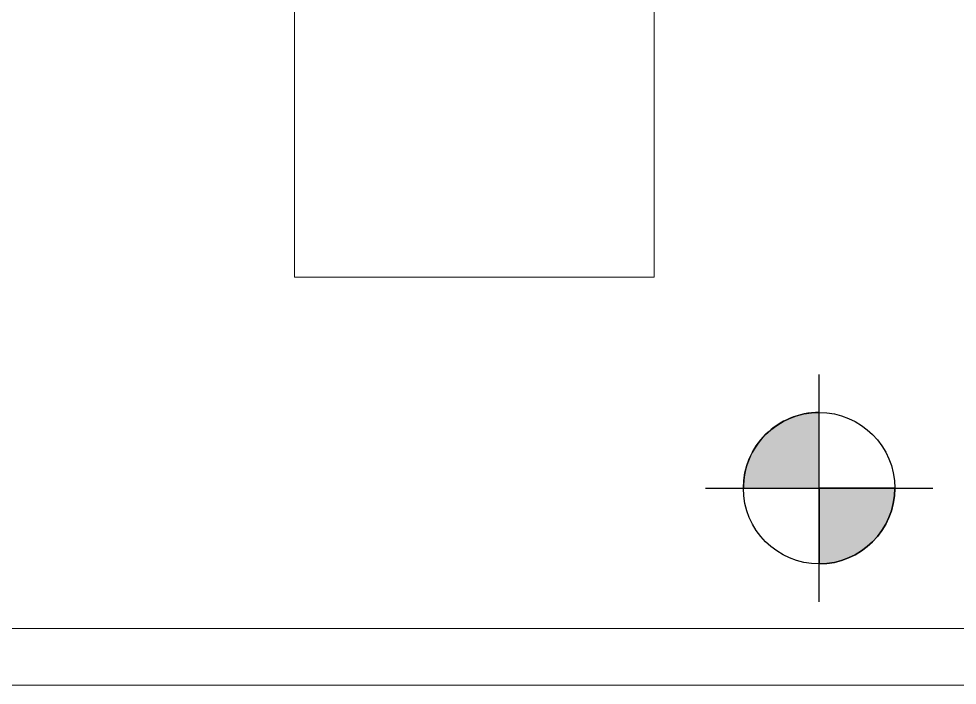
# Model space of a CAD drawing. Header units: millimetres. Extents: x 10569 to 232243, y -25347 to 80743.
# Drawn here: x 86992 to 89470, y 25307 to 27067 of the extents above; entities that cross this region are included whole.
import ezdxf

# ---------------------------------------------------------------- set-up
doc = ezdxf.new("R2010")
doc.units = ezdxf.units.MM
for name, color, linetype, lineweight in [('A-ANNO-NOTE', 131, 'Continuous', 25), ('A-FLOR', 192, 'Continuous', 9), ('A-WALL', 113, 'Continuous', 20)]:
    doc.layers.add(name, color=color, linetype=linetype, lineweight=lineweight)

# ---------------------------------------------------------------- blocks, each defined once
blk = doc.blocks.new('DLN_Slab Level Mark - FFL-2mm_Type 2-2670450-TENDER DRAFT G_F')
at = {"layer": 'A-ANNO-NOTE', "lineweight": 5}
h = blk.add_hatch(color=256, dxfattribs=at)
edge = h.paths.add_edge_path(flags=0)
edge.add_arc((0, 0), 1, 0, 90, ccw=False)
edge.add_line((1, 0), (0, 0))
edge.add_line((0, 0), (0, 1))
h = blk.add_hatch(color=256, dxfattribs=at)
edge = h.paths.add_edge_path(flags=0)
edge.add_arc((0, 0), 1, 180, 270, ccw=False)
edge.add_line((-1, 0), (0, 0))
edge.add_line((0, 0), (0, -1))
at = {"layer": 'A-ANNO-NOTE'}
for p, q in [((0, 1.5), (0, -1.5)), ((0, 1), (0, 0)), ((0, 0), (-1, 0)), ((0, -1), (0, 0)), ((0, 0), (1, 0)), ((-1.5, 0), (1.5, 0))]:
    blk.add_line(p, q, dxfattribs=at)
blk.add_circle((0, 0), 1, dxfattribs=at)
for start, end in [(360, 90), (180, 270)]:
    blk.add_arc((0, 0), 1, start, end, dxfattribs=at)

msp = doc.modelspace()

# ---------------------------------------------------------------- linework, layer by layer
at = {"layer": 'A-FLOR'}
for p, q in [((87720.07544, 27684.48547), (87720.07544, 26384.48547)), ((88670.07544, 26384.48547), (88670.07544, 27684.48547)), ((87720.07544, 26384.48547), (88670.07544, 26384.48547))]:
    msp.add_line(p, q, dxfattribs=at)
at = {"layer": 'A-WALL'}
for p, q in [((91539.29296, 25457.48547), (80064.29296, 25457.48547)), ((91539.29296, 25307.48547), (80339.29296, 25307.48547))]:
    msp.add_line(p, q, dxfattribs=at)

# ---------------------------------------------------------------- block references
at = {"layer": 'A-ANNO-NOTE', "xscale": 200.0000000000001, "yscale": 200.0000000000001, "zscale": 200.0000000000001, "rotation": 89.99999999999977}
msp.add_blockref('DLN_Slab Level Mark - FFL-2mm_Type 2-2670450-TENDER DRAFT G_F', (89105.48288, 25827.75757), dxfattribs=at)

doc.saveas('drawing.dxf')
